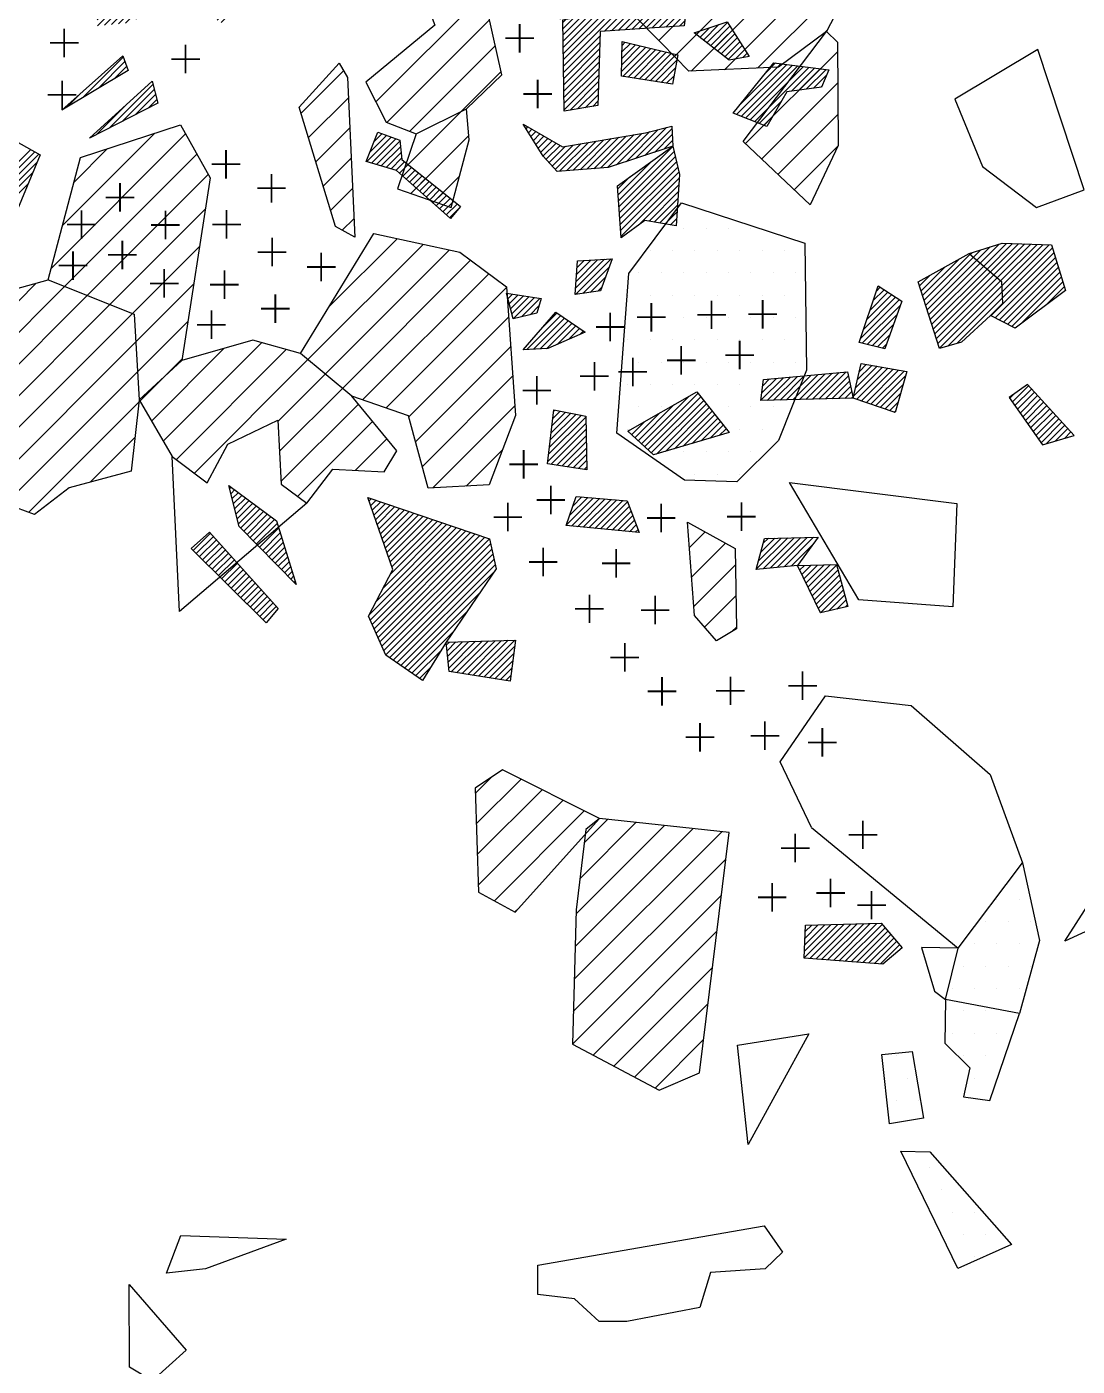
# Model space of a CAD drawing. Header units: metres. Extents: x -2.03 to 0.57, y -19.87 to -14.8.
# Drawn here: x -0.848 to -0.261, y -18.649 to -17.9 of the extents above; entities that cross this region are included whole.
import ezdxf

# ---------------------------------------------------------------- set-up
doc = ezdxf.new("R2010")
doc.units = ezdxf.units.M
doc.header["$LTSCALE"] = 25
doc.header["$MEASUREMENT"] = 0
doc.layers.get('0').update_dxf_attribs({"linetype": 'CONTINUOUS'})
for name, color, linetype in [('FEUER', 1, 'CONTINUOUS'), ('KNOCHEN', 2, 'CONTINUOUS'), ('KNOCHENSCHRAFF', 2, 'CONTINUOUS'), ('STEINE', 4, 'CONTINUOUS'), ('STEINESCHRAFF', 4, 'CONTINUOUS')]:
    doc.layers.add(name, color=color, linetype=linetype)

# ---------------------------------------------------------------- blocks, each defined once
blk = doc.blocks.new('*X1')
at = {"color": 0}
for p, q in [((-30.625, -1838.75), (-30.625, -1838.75)), ((-29.375, -1838.75), (-29.375, -1838.75)), ((-31.25, -1840), (-31.25, -1840)), ((-30, -1840), (-30, -1840)), ((-28.75, -1840), (-28.75, -1840)), ((-31.875, -1841.25), (-31.875, -1841.25)), ((-30.625, -1841.25), (-30.625, -1841.25)), ((-29.375, -1841.25), (-29.375, -1841.25)), ((-32.5, -1842.5), (-32.5, -1842.5)), ((-31.25, -1842.5), (-31.25, -1842.5)), ((-30, -1842.5), (-30, -1842.5)), ((-28.75, -1842.5), (-28.75, -1842.5)), ((-33.125, -1843.75), (-33.125, -1843.75)), ((-31.875, -1843.75), (-31.875, -1843.75)), ((-30.625, -1843.75), (-30.625, -1843.75)), ((-29.375, -1843.75), (-29.375, -1843.75)), ((-32.5, -1845), (-32.5, -1845)), ((-31.25, -1845), (-31.25, -1845)), ((-30, -1845), (-30, -1845)), ((-33.125, -1846.25), (-33.125, -1846.25)), ((-31.875, -1846.25), (-31.875, -1846.25)), ((-30.625, -1846.25), (-30.625, -1846.25)), ((-36.25, -1847.5), (-36.25, -1847.5)), ((-32.5, -1847.5), (-32.5, -1847.5)), ((-31.25, -1847.5), (-31.25, -1847.5)), ((-36.875, -1848.75), (-36.875, -1848.75)), ((-35.625, -1848.75), (-35.625, -1848.75)), ((-31.875, -1848.75), (-31.875, -1848.75)), ((-30.625, -1848.75), (-30.625, -1848.75)), ((-36.25, -1850), (-36.25, -1850)), ((-35, -1850), (-35, -1850)), ((-34.375, -1853.75), (-34.375, -1853.75)), ((-33.75, -1855), (-33.75, -1855)), ((-33.125, -1856.25), (-33.125, -1856.25)), ((-31.875, -1856.25), (-31.875, -1856.25)), ((-32.5, -1857.5), (-32.5, -1857.5)), ((-31.25, -1857.5), (-31.25, -1857.5)), ((-31.875, -1858.75), (-31.875, -1858.75))]:
    blk.add_line(p, q, dxfattribs=at)
blk = doc.blocks.new('*X4')
at = {"color": 0}
for p, q in [((-48.125, -1801.25), (-48.125, -1801.25)), ((-46.875, -1801.25), (-46.875, -1801.25)), ((-45.625, -1801.25), (-45.625, -1801.25)), ((-44.375, -1801.25), (-44.375, -1801.25)), ((-50, -1802.5), (-50, -1802.5)), ((-48.75, -1802.5), (-48.75, -1802.5)), ((-47.5, -1802.5), (-47.5, -1802.5)), ((-46.25, -1802.5), (-46.25, -1802.5)), ((-45, -1802.5), (-45, -1802.5)), ((-43.75, -1802.5), (-43.75, -1802.5)), ((-42.5, -1802.5), (-42.5, -1802.5)), ((-50.625, -1803.75), (-50.625, -1803.75)), ((-49.375, -1803.75), (-49.375, -1803.75)), ((-48.125, -1803.75), (-48.125, -1803.75)), ((-46.875, -1803.75), (-46.875, -1803.75)), ((-45.625, -1803.75), (-45.625, -1803.75)), ((-44.375, -1803.75), (-44.375, -1803.75)), ((-43.125, -1803.75), (-43.125, -1803.75)), ((-41.875, -1803.75), (-41.875, -1803.75)), ((-51.25, -1805), (-51.25, -1805)), ((-50, -1805), (-50, -1805)), ((-48.75, -1805), (-48.75, -1805)), ((-47.5, -1805), (-47.5, -1805)), ((-46.25, -1805), (-46.25, -1805)), ((-45, -1805), (-45, -1805)), ((-43.75, -1805), (-43.75, -1805)), ((-42.5, -1805), (-42.5, -1805)), ((-50.625, -1806.25), (-50.625, -1806.25)), ((-49.375, -1806.25), (-49.375, -1806.25)), ((-48.125, -1806.25), (-48.125, -1806.25)), ((-46.875, -1806.25), (-46.875, -1806.25)), ((-45.625, -1806.25), (-45.625, -1806.25)), ((-44.375, -1806.25), (-44.375, -1806.25)), ((-43.125, -1806.25), (-43.125, -1806.25)), ((-41.875, -1806.25), (-41.875, -1806.25)), ((-51.25, -1807.5), (-51.25, -1807.5)), ((-50, -1807.5), (-50, -1807.5)), ((-48.75, -1807.5), (-48.75, -1807.5)), ((-47.5, -1807.5), (-47.5, -1807.5)), ((-46.25, -1807.5), (-46.25, -1807.5)), ((-45, -1807.5), (-45, -1807.5)), ((-43.75, -1807.5), (-43.75, -1807.5)), ((-42.5, -1807.5), (-42.5, -1807.5)), ((-50.625, -1808.75), (-50.625, -1808.75)), ((-49.375, -1808.75), (-49.375, -1808.75)), ((-48.125, -1808.75), (-48.125, -1808.75)), ((-46.875, -1808.75), (-46.875, -1808.75)), ((-45.625, -1808.75), (-45.625, -1808.75)), ((-44.375, -1808.75), (-44.375, -1808.75)), ((-43.125, -1808.75), (-43.125, -1808.75)), ((-41.875, -1808.75), (-41.875, -1808.75)), ((-51.25, -1810), (-51.25, -1810)), ((-50, -1810), (-50, -1810)), ((-48.75, -1810), (-48.75, -1810)), ((-47.5, -1810), (-47.5, -1810)), ((-46.25, -1810), (-46.25, -1810)), ((-45, -1810), (-45, -1810)), ((-43.75, -1810), (-43.75, -1810)), ((-42.5, -1810), (-42.5, -1810)), ((-50.625, -1811.25), (-50.625, -1811.25)), ((-49.375, -1811.25), (-49.375, -1811.25)), ((-48.125, -1811.25), (-48.125, -1811.25)), ((-46.875, -1811.25), (-46.875, -1811.25)), ((-45.625, -1811.25), (-45.625, -1811.25)), ((-44.375, -1811.25), (-44.375, -1811.25)), ((-43.125, -1811.25), (-43.125, -1811.25)), ((-51.25, -1812.5), (-51.25, -1812.5)), ((-50, -1812.5), (-50, -1812.5)), ((-48.75, -1812.5), (-48.75, -1812.5)), ((-47.5, -1812.5), (-47.5, -1812.5)), ((-46.25, -1812.5), (-46.25, -1812.5)), ((-45, -1812.5), (-45, -1812.5)), ((-43.75, -1812.5), (-43.75, -1812.5)), ((-49.375, -1813.75), (-49.375, -1813.75)), ((-48.125, -1813.75), (-48.125, -1813.75)), ((-46.875, -1813.75), (-46.875, -1813.75)), ((-45.625, -1813.75), (-45.625, -1813.75)), ((-44.375, -1813.75), (-44.375, -1813.75)), ((-47.5, -1815), (-47.5, -1815)), ((-46.25, -1815), (-46.25, -1815)), ((-45, -1815), (-45, -1815))]:
    blk.add_line(p, q, dxfattribs=at)
blk = doc.blocks.new('*X11')
at = {"color": 0}
for p, q in [((-87.368, -1800.334), (-84.155, -1797.121)), ((-86.796, -1799.408), (-84.382, -1796.994)), ((-86.582, -1798.841), (-84.608, -1796.868)), ((-87.258, -1800.577), (-84.248, -1797.567)), ((-86.874, -1800.547), (-84.499, -1798.173)), ((-86.491, -1800.518), (-84.751, -1798.778)), ((-73.488, -1815.799), (-73.409, -1815.72)), ((-73.417, -1816.082), (-73.206, -1815.87)), ((-73.346, -1816.365), (-73.003, -1816.021)), ((-73.276, -1816.648), (-72.8, -1816.172)), ((-73.205, -1816.93), (-72.597, -1816.322)), ((-73.134, -1817.213), (-72.394, -1816.473)), ((-65.704, -1816.501), (-65.576, -1816.372)), ((-65.613, -1816.763), (-65.312, -1816.462)), ((-65.522, -1817.026), (-65.048, -1816.552)), ((-73.064, -1817.496), (-72.191, -1816.624)), ((-72.993, -1817.779), (-71.988, -1816.774)), ((-72.871, -1818.011), (-71.785, -1816.925)), ((-72.696, -1818.189), (-71.582, -1817.075)), ((-72.522, -1818.368), (-71.379, -1817.226)), ((-65.431, -1817.288), (-64.785, -1816.642)), ((-65.34, -1817.55), (-64.521, -1816.731)), ((-65.249, -1817.813), (-64.257, -1816.821)), ((-65.158, -1818.075), (-63.993, -1816.911)), ((-65.066, -1818.338), (-63.729, -1817.001)), ((-64.975, -1818.6), (-63.466, -1817.091)), ((-64.884, -1818.862), (-63.202, -1817.18)), ((-64.793, -1819.125), (-62.938, -1817.27)), ((-64.702, -1819.387), (-62.674, -1817.36)), ((-72.347, -1818.547), (-71.177, -1817.377)), ((-72.172, -1818.726), (-70.974, -1817.527)), ((-71.997, -1818.904), (-70.828, -1817.735)), ((-71.822, -1819.083), (-70.745, -1818.006)), ((-65.698, -1822.858), (-60.828, -1817.988)), ((-65.642, -1823.156), (-60.564, -1818.078)), ((-65.31, -1822.117), (-61.092, -1817.898)), ((-64.922, -1821.376), (-61.355, -1817.809)), ((-64.611, -1819.65), (-62.411, -1817.45)), ((-64.535, -1820.634), (-61.619, -1817.719)), ((-64.52, -1819.912), (-62.147, -1817.539)), ((-64.428, -1820.175), (-61.883, -1817.629)), ((-75.538, -1819.263), (-74.57, -1818.295)), ((-75.36, -1819.439), (-74.403, -1818.481)), ((-75.183, -1819.615), (-74.235, -1818.667)), ((-75.006, -1819.792), (-74.067, -1818.853)), ((-71.647, -1819.262), (-70.662, -1818.277)), ((-71.472, -1819.44), (-70.58, -1818.548)), ((-71.298, -1819.619), (-70.497, -1818.819)), ((-65.532, -1823.4), (-60.3, -1818.168)), ((-65.423, -1823.644), (-60.037, -1818.258)), ((-65.314, -1823.888), (-59.773, -1818.347)), ((-65.204, -1824.132), (-59.509, -1818.437)), ((-65.095, -1824.377), (-59.245, -1818.527)), ((-64.985, -1824.621), (-58.981, -1818.617)), ((-74.828, -1819.968), (-73.9, -1819.039)), ((-74.651, -1820.144), (-73.732, -1819.226)), ((-74.474, -1820.32), (-73.565, -1819.412)), ((-74.296, -1820.496), (-73.397, -1819.598)), ((-71.123, -1819.798), (-70.414, -1819.089)), ((-70.948, -1819.976), (-70.332, -1819.36)), ((-64.876, -1824.865), (-58.914, -1818.903)), ((-64.767, -1825.109), (-58.851, -1819.193)), ((-64.565, -1825.261), (-58.788, -1819.484)), ((-74.119, -1820.673), (-73.23, -1819.784)), ((-73.942, -1820.849), (-73.062, -1819.97)), ((-73.764, -1821.025), (-72.895, -1820.156)), ((-73.587, -1821.201), (-72.727, -1820.342)), ((-70.773, -1820.155), (-70.249, -1819.631)), ((-70.598, -1820.334), (-70.166, -1819.902)), ((-70.423, -1820.513), (-70.083, -1820.173)), ((-64.356, -1825.405), (-58.725, -1819.774)), ((-64.147, -1825.55), (-58.661, -1820.064)), ((-73.409, -1821.377), (-72.56, -1820.528)), ((-73.232, -1821.554), (-72.392, -1820.714)), ((-73.055, -1821.73), (-72.225, -1820.9)), ((-72.877, -1821.906), (-72.057, -1821.086)), ((-70.248, -1820.691), (-70.001, -1820.444)), ((-70.074, -1820.87), (-69.918, -1820.714)), ((-69.899, -1821.049), (-69.835, -1820.985)), ((-63.938, -1825.695), (-58.752, -1820.508)), ((-72.7, -1822.082), (-71.89, -1821.272)), ((-72.523, -1822.258), (-71.722, -1821.458)), ((-72.345, -1822.435), (-71.555, -1821.644)), ((-72.168, -1822.611), (-71.387, -1821.83)), ((-63.729, -1825.839), (-59.504, -1821.614)), ((-71.991, -1822.787), (-71.219, -1822.016)), ((-71.813, -1822.963), (-71.052, -1822.202)), ((-71.636, -1823.14), (-70.884, -1822.388)), ((-63.52, -1825.984), (-60.256, -1822.72)), ((-63.312, -1826.129), (-61.008, -1823.825)), ((-63.103, -1826.273), (-61.666, -1824.837)), ((-61.38, -1824.551), (-61.219, -1824.39)), ((-61.349, -1824.873), (-60.854, -1824.378)), ((-61.317, -1825.195), (-60.489, -1824.367)), ((-61.285, -1825.516), (-60.124, -1824.355)), ((-61.253, -1825.838), (-59.759, -1824.344)), ((-61.108, -1826.047), (-59.394, -1824.333)), ((-60.803, -1826.096), (-59.029, -1824.321)), ((-60.498, -1826.144), (-58.664, -1824.31)), ((-60.193, -1826.193), (-58.299, -1824.298)), ((-59.888, -1826.241), (-57.934, -1824.287)), ((-59.583, -1826.29), (-57.569, -1824.276)), ((-59.278, -1826.338), (-57.564, -1824.624)), ((-58.973, -1826.387), (-57.616, -1825.03)), ((-58.668, -1826.435), (-57.668, -1825.435)), ((-62.894, -1826.418), (-62.224, -1825.749)), ((-58.363, -1826.484), (-57.72, -1825.841)), ((-58.058, -1826.532), (-57.772, -1826.246)), ((-41.388, -1842.035), (-39.519, -1840.167)), ((-41.373, -1841.667), (-39.882, -1840.176)), ((-41.359, -1841.299), (-40.246, -1840.186)), ((-41.345, -1840.931), (-40.609, -1840.196)), ((-41.33, -1840.564), (-40.972, -1840.206)), ((-41.078, -1842.079), (-39.156, -1840.157)), ((-40.75, -1842.104), (-38.792, -1840.147)), ((-40.421, -1842.129), (-38.429, -1840.137)), ((-40.092, -1842.154), (-38.066, -1840.127)), ((-39.764, -1842.179), (-37.702, -1840.118)), ((-39.435, -1842.204), (-37.339, -1840.108)), ((-39.106, -1842.229), (-37.04, -1840.162)), ((-38.778, -1842.253), (-36.878, -1840.354)), ((-38.449, -1842.278), (-36.716, -1840.545)), ((-38.12, -1842.303), (-36.554, -1840.736)), ((-37.792, -1842.328), (-36.391, -1840.928)), ((-37.463, -1842.353), (-36.229, -1841.119)), ((-37.134, -1842.378), (-36.067, -1841.311))]:
    blk.add_line(p, q, dxfattribs=at)
blk = doc.blocks.new('*X12')
at = {"color": 0}
for p, q in [((-80.94, -1781.532), (-79.317, -1779.909)), ((-80.923, -1781.161), (-79.62, -1779.858)), ((-80.905, -1780.79), (-79.922, -1779.807)), ((-80.887, -1780.418), (-80.224, -1779.756)), ((-80.87, -1780.047), (-80.527, -1779.704)), ((-80.852, -1779.676), (-80.829, -1779.653)), ((-83.849, -1786.915), (-77.424, -1780.49)), ((-83.174, -1785.887), (-77.571, -1780.284)), ((-82.499, -1784.858), (-77.806, -1780.166)), ((-81.824, -1783.83), (-78.108, -1780.114)), ((-81.149, -1782.801), (-78.411, -1780.063)), ((-80.976, -1782.275), (-78.713, -1780.012)), ((-80.958, -1781.903), (-79.015, -1779.961)), ((-84.609, -1788.383), (-77.13, -1780.904)), ((-84.5, -1788.627), (-76.983, -1781.11)), ((-84.421, -1787.841), (-77.277, -1780.697)), ((-81.009, -1785.49), (-76.836, -1781.317)), ((-78.652, -1783.487), (-76.689, -1781.523)), ((-76.1, -1788.359), (-73.575, -1785.834)), ((-75.923, -1787.829), (-73.827, -1785.732)), ((-75.747, -1787.299), (-74.078, -1785.63)), ((-75.57, -1786.768), (-74.33, -1785.528)), ((-75.393, -1786.238), (-74.581, -1785.426)), ((-75.217, -1785.708), (-74.833, -1785.324)), ((-84.198, -1788.679), (-81.632, -1786.113)), ((-83.896, -1788.73), (-81.828, -1786.663)), ((-80.876, -1788.893), (-78.62, -1786.636)), ((-80.868, -1788.531), (-78.732, -1786.395)), ((-75.915, -1788.527), (-73.324, -1785.936)), ((-75.698, -1788.665), (-73.212, -1786.178)), ((-75.482, -1788.802), (-73.102, -1786.422)), ((-75.266, -1788.939), (-72.992, -1786.666)), ((-83.593, -1788.781), (-82.024, -1787.212)), ((-80.894, -1789.617), (-78.395, -1787.119)), ((-80.885, -1789.255), (-78.508, -1786.878)), ((-80.875, -1789.952), (-78.283, -1787.36)), ((-75.05, -1789.077), (-72.883, -1786.909)), ((-74.834, -1789.214), (-72.773, -1787.153)), ((-74.618, -1789.352), (-72.663, -1787.397)), ((-83.291, -1788.833), (-82.22, -1787.761)), ((-80.483, -1789.913), (-78.171, -1787.602)), ((-80.09, -1789.875), (-78.059, -1787.843)), ((-79.698, -1789.836), (-77.947, -1788.084)), ((-74.402, -1789.489), (-72.553, -1787.641)), ((-74.186, -1789.627), (-72.443, -1787.884)), ((-73.969, -1789.764), (-72.334, -1788.128)), ((-82.989, -1788.884), (-82.416, -1788.311)), ((-82.687, -1788.935), (-82.611, -1788.86)), ((-79.306, -1789.797), (-77.834, -1788.326)), ((-78.73, -1789.574), (-77.722, -1788.567)), ((-78.135, -1789.333), (-77.61, -1788.808)), ((-73.154, -1789.302), (-72.224, -1788.372)), ((-72.324, -1788.825), (-72.114, -1788.616)), ((-77.54, -1789.092), (-77.498, -1789.05)), ((-81.708, -1793.967), (-79.439, -1791.698)), ((-80.833, -1793.446), (-79.342, -1791.954)), ((-79.959, -1792.925), (-79.244, -1792.21)), ((-80.223, -1795.664), (-77.782, -1793.223)), ((-82.583, -1794.488), (-81.825, -1793.73)), ((-79.498, -1795.292), (-77.71, -1793.504)), ((-78.772, -1794.92), (-77.638, -1793.786)), ((-78.046, -1794.548), (-77.566, -1794.068)), ((-80.949, -1796.037), (-79.326, -1794.414)), ((-65.837, -1797.541), (-64.467, -1796.171)), ((-65.654, -1797.005), (-64.725, -1796.076)), ((-65.564, -1797.622), (-64.209, -1796.267)), ((-65.418, -1796.415), (-64.983, -1795.981)), ((-65.292, -1797.703), (-63.98, -1796.391)), ((-65.019, -1797.784), (-63.947, -1796.712)), ((-64.747, -1797.865), (-63.915, -1797.034)), ((-64.474, -1797.946), (-63.883, -1797.355)), ((-64.202, -1798.028), (-63.72, -1797.546)), ((-64.008, -1798.187), (-63.524, -1797.704)), ((-63.82, -1798.353), (-63.328, -1797.861)), ((-63.633, -1798.52), (-63.132, -1798.019)), ((-63.446, -1798.686), (-62.936, -1798.176)), ((-63.259, -1798.853), (-62.74, -1798.334)), ((-63.072, -1799.019), (-62.545, -1798.492)), ((-62.885, -1799.186), (-62.349, -1798.649)), ((-62.698, -1799.352), (-62.153, -1798.807)), ((-62.511, -1799.518), (-61.957, -1798.964)), ((-62.323, -1799.685), (-61.761, -1799.122)), ((-62.136, -1799.851), (-61.565, -1799.28)), ((-61.949, -1800.018), (-61.369, -1799.437)), ((-61.762, -1800.184), (-61.173, -1799.595)), ((-61.575, -1800.351), (-60.977, -1799.753)), ((-61.388, -1800.517), (-60.781, -1799.91)), ((-61.201, -1800.683), (-60.722, -1800.204)), ((-54.174, -1804.97), (-52.181, -1802.978)), ((-54.169, -1804.612), (-52.556, -1802.999)), ((-54.14, -1804.23), (-52.932, -1803.021)), ((-54.111, -1803.847), (-53.307, -1803.042)), ((-54.082, -1803.464), (-53.682, -1803.064)), ((-53.759, -1804.909), (-52.283, -1803.433)), ((-53.344, -1804.848), (-52.487, -1803.991)), ((-52.929, -1804.786), (-52.691, -1804.548)), ((-58.015, -1804.923), (-57.989, -1804.896)), ((-57.943, -1805.204), (-57.682, -1804.943)), ((-57.872, -1805.486), (-57.375, -1804.99)), ((-57.8, -1805.768), (-57.069, -1805.037)), ((-57.728, -1806.049), (-56.762, -1805.083)), ((-57.637, -1806.312), (-56.455, -1805.13)), ((-57.174, -1806.203), (-56.149, -1805.177)), ((-56.711, -1806.094), (-56.207, -1805.589)), ((-56.005, -1806.802), (-55.197, -1805.993)), ((-56.891, -1808.041), (-54.987, -1806.137)), ((-56.522, -1808.025), (-54.776, -1806.28)), ((-56.153, -1808.01), (-54.566, -1806.423)), ((-55.784, -1807.994), (-54.355, -1806.566)), ((-55.198, -1807.762), (-54.145, -1806.709)), ((-54.561, -1807.479), (-53.935, -1806.852)), ((-53.924, -1807.195), (-53.724, -1806.995)), ((-38.631, -1810.641), (-37.021, -1809.031)), ((-38.525, -1810.181), (-37.322, -1808.978)), ((-38.466, -1810.83), (-36.72, -1809.083)), ((-38.418, -1809.721), (-37.623, -1808.925)), ((-38.312, -1809.26), (-37.924, -1808.873)), ((-43.809, -1810.869), (-42.555, -1809.615)), ((-43.758, -1810.464), (-42.944, -1809.651)), ((-43.707, -1810.06), (-43.334, -1809.687)), ((-43.469, -1810.882), (-42.166, -1809.579)), ((-43.107, -1810.874), (-41.776, -1809.543)), ((-42.744, -1810.865), (-41.387, -1809.507)), ((-42.381, -1810.856), (-40.998, -1809.472)), ((-42.019, -1810.847), (-40.608, -1809.436)), ((-41.656, -1810.838), (-40.219, -1809.4)), ((-41.294, -1810.829), (-39.83, -1809.364)), ((-40.931, -1810.82), (-39.44, -1809.328)), ((-40.569, -1810.811), (-39.051, -1809.293)), ((-40.206, -1810.802), (-38.924, -1809.519)), ((-39.844, -1810.793), (-38.862, -1809.811)), ((-38.203, -1810.92), (-36.419, -1809.136)), ((-37.94, -1811.01), (-36.118, -1809.188)), ((-37.676, -1811.1), (-35.817, -1809.241)), ((-37.413, -1811.19), (-35.723, -1809.5)), ((-50.308, -1813.479), (-47.316, -1810.487)), ((-39.481, -1810.784), (-38.8, -1810.102)), ((-39.119, -1810.775), (-38.738, -1810.394)), ((-37.149, -1811.28), (-35.862, -1809.993)), ((-36.886, -1811.37), (-36.002, -1810.487)), ((-29.91, -1810.758), (-29.716, -1810.564)), ((-29.764, -1810.966), (-28.862, -1810.064)), ((-29.619, -1811.174), (-28.692, -1810.248)), ((-29.473, -1811.382), (-28.523, -1810.432)), ((-29.327, -1811.59), (-28.353, -1810.616)), ((-50.676, -1813.14), (-48.671, -1811.135)), ((-50.492, -1813.309), (-47.844, -1810.661)), ((-50.124, -1813.648), (-47.16, -1810.685)), ((-49.939, -1813.817), (-47.005, -1810.883)), ((-49.65, -1813.882), (-46.849, -1811.081)), ((-49.149, -1813.734), (-46.694, -1811.279)), ((-38.756, -1810.766), (-38.676, -1810.686)), ((-36.623, -1811.461), (-36.142, -1810.98)), ((-29.182, -1811.798), (-28.184, -1810.8)), ((-29.036, -1812.006), (-28.015, -1810.984)), ((-28.891, -1812.214), (-27.845, -1811.169)), ((-28.745, -1812.422), (-27.676, -1811.353)), ((-55.672, -1813.893), (-53.601, -1811.822)), ((-55.626, -1813.494), (-53.842, -1811.709)), ((-55.581, -1813.095), (-54.138, -1811.651)), ((-55.536, -1812.696), (-54.433, -1811.594)), ((-55.49, -1812.297), (-54.729, -1811.536)), ((-55.445, -1811.898), (-55.025, -1811.479)), ((-55.4, -1811.5), (-55.321, -1811.421)), ((-51.045, -1812.801), (-50.324, -1812.081)), ((-50.861, -1812.971), (-49.498, -1811.608)), ((-48.648, -1813.587), (-46.538, -1811.477)), ((-48.147, -1813.439), (-46.382, -1811.674)), ((-47.646, -1813.291), (-46.227, -1811.872)), ((-47.145, -1813.144), (-46.071, -1812.07)), ((-36.359, -1811.551), (-36.282, -1811.474)), ((-28.6, -1812.63), (-27.507, -1811.537)), ((-28.454, -1812.838), (-27.337, -1811.721)), ((-28.309, -1813.046), (-27.168, -1811.905)), ((-28.163, -1813.254), (-26.998, -1812.089)), ((-55.717, -1814.292), (-53.593, -1812.168)), ((-55.524, -1814.452), (-53.586, -1812.514)), ((-55.218, -1814.5), (-53.578, -1812.86)), ((-51.229, -1812.632), (-51.151, -1812.554)), ((-46.643, -1812.996), (-45.916, -1812.268)), ((-46.142, -1812.849), (-45.76, -1812.466)), ((-45.641, -1812.701), (-45.605, -1812.664)), ((-27.85, -1813.295), (-26.829, -1812.274)), ((-27.352, -1813.15), (-26.66, -1812.458)), ((-26.853, -1813.005), (-26.49, -1812.642)), ((-26.354, -1812.859), (-26.321, -1812.826)), ((-54.913, -1814.548), (-53.57, -1813.206)), ((-54.608, -1814.596), (-53.563, -1813.552)), ((-54.302, -1814.645), (-53.555, -1813.898)), ((-53.997, -1814.693), (-53.548, -1814.244)), ((-53.691, -1814.741), (-53.54, -1814.589)), ((-54.685, -1817.855), (-53.16, -1816.331)), ((-54.504, -1817.321), (-53.486, -1816.303)), ((-54.388, -1817.912), (-52.834, -1816.358)), ((-54.323, -1816.787), (-53.812, -1816.276)), ((-54.065, -1817.943), (-52.508, -1816.386)), ((-53.742, -1817.974), (-52.182, -1816.413)), ((-53.419, -1818.004), (-51.855, -1816.44)), ((-53.096, -1818.035), (-51.529, -1816.468)), ((-52.773, -1818.066), (-51.259, -1816.551)), ((-52.451, -1818.096), (-51.163, -1816.808)), ((-52.128, -1818.127), (-51.066, -1817.065)), ((-51.805, -1818.158), (-50.969, -1817.322)), ((-51.482, -1818.188), (-50.872, -1817.578)), ((-51.159, -1818.219), (-50.775, -1817.835)), ((-50.836, -1818.25), (-50.678, -1818.092)), ((-44.068, -1820.32), (-42.312, -1818.565)), ((-43.944, -1819.843), (-42.674, -1818.573)), ((-43.821, -1819.366), (-43.035, -1818.581)), ((-43.697, -1818.888), (-43.397, -1818.588)), ((-43.688, -1820.294), (-41.951, -1818.557)), ((-43.298, -1820.258), (-41.589, -1818.549)), ((-42.908, -1820.221), (-41.228, -1818.541)), ((-42.518, -1820.184), (-40.867, -1818.533)), ((-42.128, -1820.148), (-40.896, -1818.916)), ((-41.765, -1820.138), (-41.74, -1820.114)), ((-41.649, -1820.376), (-41.376, -1820.103)), ((-41.533, -1820.614), (-41.012, -1820.093)), ((-41.417, -1820.852), (-40.649, -1820.083)), ((-41.302, -1821.089), (-40.285, -1820.073)), ((-41.186, -1821.327), (-39.921, -1820.062)), ((-41.07, -1821.565), (-39.578, -1820.072)), ((-40.954, -1821.803), (-39.503, -1820.352)), ((-40.838, -1822.04), (-39.429, -1820.631)), ((-40.723, -1822.278), (-39.355, -1820.91)), ((-40.607, -1822.516), (-39.28, -1821.189)), ((-40.491, -1822.754), (-39.206, -1821.469)), ((-40.037, -1822.654), (-39.132, -1821.748)), ((-39.573, -1822.543), (-39.057, -1822.027)), ((-39.109, -1822.432), (-38.983, -1822.306))]:
    blk.add_line(p, q, dxfattribs=at)
blk = doc.blocks.new('*X13')
at = {"color": 0}
for p, q in [((-75.845, -1779.619), (-74.481, -1778.255)), ((-75.763, -1779.89), (-74.008, -1778.135)), ((-75.68, -1780.161), (-73.806, -1778.287)), ((-75.598, -1780.433), (-73.605, -1778.44)), ((-76.009, -1779.076), (-75.692, -1778.759)), ((-75.927, -1779.347), (-75.087, -1778.507)), ((-75.516, -1780.704), (-73.404, -1778.592)), ((-75.32, -1780.861), (-73.203, -1778.744)), ((-75.065, -1780.96), (-73.001, -1778.897)), ((-74.809, -1781.058), (-72.8, -1779.049)), ((-74.554, -1781.156), (-72.599, -1779.201)), ((-74.299, -1781.255), (-72.398, -1779.354)), ((-74.044, -1781.353), (-72.269, -1779.578)), ((-73.789, -1781.452), (-72.175, -1779.838)), ((-73.534, -1781.55), (-72.082, -1780.098)), ((-73.278, -1781.648), (-71.988, -1780.358)), ((-72.805, -1781.528), (-71.894, -1780.618)), ((-72.061, -1781.138), (-71.801, -1780.878)), ((-69.011, -1783.038), (-67.81, -1781.837)), ((-68.744, -1783.124), (-67.553, -1781.933)), ((-68.476, -1783.21), (-67.295, -1782.029)), ((-68.209, -1783.296), (-67.037, -1782.125)), ((-61.609, -1782), (-61.425, -1781.816)), ((-61.492, -1782.236), (-60.868, -1781.612)), ((-61.375, -1782.473), (-60.366, -1781.464)), ((-61.258, -1782.709), (-60.226, -1781.678)), ((-61.141, -1782.946), (-60.086, -1781.891)), ((-61.024, -1783.182), (-59.946, -1782.105)), ((-67.941, -1783.382), (-66.779, -1782.221)), ((-67.674, -1783.469), (-66.522, -1782.316)), ((-67.407, -1783.555), (-66.264, -1782.412)), ((-67.139, -1783.641), (-66.006, -1782.508)), ((-66.872, -1783.727), (-65.749, -1782.604)), ((-66.604, -1783.813), (-65.491, -1782.7)), ((-66.337, -1783.899), (-65.233, -1782.796)), ((-66.069, -1783.985), (-64.975, -1782.891)), ((-60.907, -1783.419), (-59.806, -1782.318)), ((-60.79, -1783.656), (-59.666, -1782.532)), ((-60.673, -1783.892), (-59.526, -1782.746)), ((-65.802, -1784.072), (-64.718, -1782.987)), ((-65.535, -1784.158), (-64.46, -1783.083)), ((-65.267, -1784.244), (-64.202, -1783.179)), ((-65, -1784.33), (-63.945, -1783.275)), ((-64.732, -1784.416), (-63.687, -1783.371)), ((-64.465, -1784.502), (-63.429, -1783.466)), ((-64.198, -1784.588), (-63.171, -1783.562)), ((-63.93, -1784.674), (-62.914, -1783.658)), ((-60.557, -1784.13), (-59.387, -1782.959)), ((-60.447, -1784.374), (-59.247, -1783.173)), ((-60.338, -1784.617), (-59.107, -1783.387)), ((-60.228, -1784.861), (-58.967, -1783.6)), ((-63.663, -1784.761), (-62.914, -1784.011)), ((-60.118, -1785.105), (-58.827, -1783.814)), ((-60.008, -1785.349), (-58.687, -1784.027)), ((-59.898, -1785.593), (-58.547, -1784.241)), ((-53.887, -1786.299), (-51.885, -1784.297)), ((-53.491, -1786.256), (-51.268, -1784.033)), ((-53.095, -1786.213), (-51.141, -1784.26)), ((-72.72, -1784.625), (-72.563, -1784.469)), ((-72.611, -1784.87), (-72.281, -1784.54)), ((-72.502, -1785.115), (-71.998, -1784.61)), ((-72.393, -1785.359), (-71.715, -1784.681)), ((-72.285, -1785.604), (-71.432, -1784.752)), ((-72.176, -1785.849), (-71.15, -1784.823)), ((-72.067, -1786.094), (-70.867, -1784.894)), ((-71.958, -1786.339), (-70.612, -1784.992)), ((-69.148, -1785.296), (-68.975, -1785.123)), ((-69.034, -1785.536), (-68.415, -1784.916)), ((-68.921, -1785.776), (-67.854, -1784.709)), ((-68.807, -1786.016), (-67.294, -1784.502)), ((-68.694, -1786.256), (-66.892, -1784.454)), ((-68.58, -1786.496), (-66.739, -1784.655)), ((-68.437, -1786.706), (-66.587, -1784.856)), ((-67.166, -1785.789), (-66.434, -1785.058)), ((-63.395, -1784.847), (-63.055, -1784.507)), ((-59.789, -1785.836), (-58.407, -1784.455)), ((-59.566, -1785.967), (-58.267, -1784.668)), ((-59.282, -1786.036), (-58.127, -1784.882)), ((-58.998, -1786.106), (-57.956, -1785.064)), ((-58.713, -1786.175), (-57.68, -1785.142)), ((-54.679, -1786.384), (-53.338, -1785.042)), ((-54.283, -1786.341), (-52.611, -1784.669)), ((-52.432, -1785.904), (-51.014, -1784.486)), ((-51.544, -1785.37), (-50.886, -1784.712)), ((-71.849, -1786.583), (-70.54, -1785.274)), ((-71.741, -1786.828), (-70.468, -1785.556)), ((-71.632, -1787.073), (-70.396, -1785.837)), ((-58.429, -1786.245), (-57.404, -1785.22)), ((-58.145, -1786.314), (-57.129, -1785.298)), ((-57.861, -1786.384), (-56.853, -1785.376)), ((-57.577, -1786.453), (-56.578, -1785.454)), ((-57.293, -1786.523), (-56.302, -1785.532)), ((-57.009, -1786.592), (-56.026, -1785.61)), ((-56.66, -1786.597), (-55.751, -1785.687)), ((-56.264, -1786.554), (-55.475, -1785.765)), ((-55.868, -1786.512), (-55.199, -1785.843)), ((-55.472, -1786.469), (-54.79, -1785.787)), ((-55.075, -1786.426), (-54.064, -1785.415)), ((-71.524, -1787.318), (-70.324, -1786.119)), ((-71.431, -1787.579), (-70.252, -1786.4)), ((-71.338, -1787.84), (-70.18, -1786.682)), ((-71.245, -1788.101), (-70.108, -1786.964)), ((-70.929, -1788.138), (-70.037, -1787.245)), ((-57.585, -1788.936), (-55.971, -1787.322)), ((-57.303, -1789.008), (-55.707, -1787.412)), ((-57.184, -1788.181), (-56.234, -1787.231)), ((-56.603, -1787.246), (-56.497, -1787.141)), ((-57.021, -1789.079), (-55.444, -1787.502)), ((-56.739, -1789.151), (-55.18, -1787.592)), ((-56.457, -1789.222), (-54.917, -1787.682)), ((-56.175, -1789.294), (-54.654, -1787.772)), ((-55.893, -1789.366), (-54.39, -1787.862)), ((-55.611, -1789.437), (-54.23, -1788.056)), ((-55.329, -1789.509), (-54.485, -1788.664)), ((-52.542, -1790.257), (-51.152, -1788.866)), ((-52.162, -1790.23), (-50.708, -1788.777)), ((-51.782, -1790.204), (-50.265, -1788.687)), ((-51.401, -1790.177), (-49.822, -1788.598)), ((-51.021, -1790.15), (-49.379, -1788.508)), ((-50.641, -1790.123), (-48.936, -1788.418)), ((-50.261, -1790.097), (-48.492, -1788.329)), ((-49.88, -1790.07), (-48.049, -1788.239)), ((-49.5, -1790.043), (-47.933, -1788.477)), ((-49.12, -1790.017), (-47.978, -1788.875)), ((-55.047, -1789.58), (-54.739, -1789.272)), ((-54.883, -1789.77), (-54.697, -1789.583)), ((-54.878, -1790.118), (-54.254, -1789.494)), ((-54.873, -1790.466), (-53.811, -1789.404)), ((-54.868, -1790.815), (-53.367, -1789.315)), ((-54.862, -1791.163), (-52.924, -1789.225)), ((-54.857, -1791.511), (-52.481, -1789.135)), ((-54.852, -1791.86), (-52.038, -1789.046)), ((-54.847, -1792.208), (-51.595, -1788.956)), ((-48.74, -1789.99), (-48.023, -1789.274)), ((-48.359, -1789.963), (-48.068, -1789.672)), ((-47.421, -1790.44), (-47.228, -1790.246)), ((-47.223, -1790.595), (-46.693, -1790.065)), ((-47.024, -1790.75), (-46.158, -1789.884)), ((-46.826, -1790.905), (-45.682, -1789.761)), ((-46.627, -1791.06), (-45.544, -1789.977)), ((-46.429, -1791.215), (-45.406, -1790.192)), ((-46.231, -1791.37), (-45.269, -1790.408)), ((-54.841, -1792.556), (-52.798, -1790.513)), ((-54.836, -1792.905), (-52.81, -1790.878)), ((-51.599, -1792.496), (-50.249, -1791.146)), ((-51.591, -1792.135), (-50.534, -1791.077)), ((-51.584, -1791.773), (-50.819, -1791.009)), ((-51.576, -1791.412), (-51.104, -1790.94)), ((-51.568, -1791.051), (-51.389, -1790.871)), ((-46.032, -1791.525), (-45.131, -1790.624)), ((-45.834, -1791.68), (-44.993, -1790.84)), ((-45.635, -1791.835), (-44.855, -1791.055)), ((-54.831, -1793.253), (-52.822, -1791.244)), ((-54.826, -1793.601), (-52.833, -1791.609)), ((-51.53, -1792.78), (-49.964, -1791.214)), ((-51.224, -1792.828), (-49.679, -1791.283)), ((-50.918, -1792.875), (-49.394, -1791.352)), ((-50.612, -1792.923), (-49.109, -1791.42)), ((-50.306, -1792.97), (-48.824, -1791.489)), ((-50, -1793.018), (-48.539, -1791.557)), ((-49.694, -1793.066), (-48.501, -1791.873)), ((-45.255, -1791.809), (-44.717, -1791.271)), ((-44.82, -1791.727), (-44.58, -1791.487)), ((-54.821, -1793.95), (-52.845, -1791.974)), ((-54.815, -1794.298), (-52.857, -1792.339)), ((-49.388, -1793.113), (-48.58, -1792.306)), ((-45.172, -1794.908), (-42.368, -1792.104)), ((-45.047, -1794.429), (-42.682, -1792.064)), ((-44.92, -1795.009), (-42.055, -1792.144)), ((-44.667, -1795.11), (-41.742, -1792.185)), ((-44.415, -1795.211), (-41.428, -1792.225)), ((-44.162, -1795.312), (-41.115, -1792.265)), ((-43.54, -1792.569), (-42.995, -1792.024)), ((-42.101, -1793.604), (-40.802, -1792.305)), ((-41.691, -1793.548), (-40.488, -1792.345)), ((-41.282, -1793.492), (-40.175, -1792.386)), ((-54.81, -1794.646), (-52.868, -1792.705)), ((-54.477, -1794.667), (-52.88, -1793.07)), ((-49.082, -1793.161), (-48.659, -1792.738)), ((-48.776, -1793.208), (-48.738, -1793.17)), ((-40.872, -1793.436), (-40.158, -1792.722)), ((-40.463, -1793.381), (-40.409, -1793.327)), ((-54.053, -1794.596), (-52.892, -1793.435)), ((-53.628, -1794.525), (-52.904, -1793.8)), ((-53.204, -1794.454), (-52.915, -1794.166)), ((-43.909, -1795.413), (-42.674, -1794.177)), ((-57.072, -1795.494), (-57.054, -1795.476)), ((-56.935, -1795.71), (-56.829, -1795.605)), ((-50.816, -1797.37), (-49.079, -1795.633)), ((-43.657, -1795.514), (-43.147, -1795.004)), ((-56.797, -1795.926), (-56.605, -1795.734)), ((-56.66, -1796.143), (-56.38, -1795.863)), ((-56.523, -1796.359), (-56.156, -1795.992)), ((-56.385, -1796.575), (-55.931, -1796.121)), ((-56.248, -1796.791), (-55.707, -1796.25)), ((-56.11, -1797.007), (-55.482, -1796.379)), ((-54.68, -1798.052), (-53.022, -1796.393)), ((-54.297, -1798.023), (-52.596, -1796.321)), ((-53.915, -1797.993), (-52.17, -1796.249)), ((-53.532, -1797.964), (-51.744, -1796.176)), ((-53.149, -1797.935), (-51.318, -1796.104)), ((-52.766, -1797.906), (-50.892, -1796.031)), ((-52.383, -1797.876), (-50.466, -1795.959)), ((-51.871, -1797.717), (-50.017, -1795.864)), ((-51.343, -1797.544), (-49.548, -1795.748)), ((-50.289, -1797.196), (-48.779, -1795.686)), ((-49.762, -1797.022), (-48.762, -1796.023)), ((-49.234, -1796.849), (-48.745, -1796.359)), ((-55.973, -1797.223), (-55.258, -1796.508)), ((-55.807, -1797.411), (-55.033, -1796.637)), ((-55.64, -1797.598), (-54.725, -1796.683)), ((-55.474, -1797.785), (-54.299, -1796.611)), ((-55.307, -1797.972), (-53.873, -1796.538)), ((-55.063, -1798.081), (-53.448, -1796.466)), ((-51.766, -1799.734), (-48.726, -1796.694)), ((-51.741, -1800.063), (-48.659, -1796.981)), ((-51.791, -1799.405), (-49.908, -1797.522)), ((-51.717, -1800.392), (-48.593, -1797.268)), ((-51.692, -1800.721), (-48.527, -1797.555)), ((-51.667, -1801.049), (-48.46, -1797.843)), ((-51.816, -1799.076), (-51.137, -1798.398)), ((-51.643, -1801.378), (-48.394, -1798.13)), ((-51.618, -1801.707), (-48.377, -1798.466)), ((-50.633, -1801.076), (-48.402, -1798.845)), ((-50.064, -1800.861), (-48.427, -1799.224)), ((-49.762, -1800.912), (-48.453, -1799.603)), ((-49.461, -1800.964), (-48.478, -1799.981)), ((-49.159, -1801.016), (-48.503, -1800.36)), ((-48.857, -1801.068), (-48.528, -1800.739)), ((-31.743, -1803.045), (-31.006, -1802.309)), ((-31.554, -1803.21), (-30.493, -1802.149)), ((-31.366, -1803.376), (-30.099, -1802.108)), ((-31.178, -1803.541), (-29.756, -1802.119)), ((-30.989, -1803.706), (-29.413, -1802.13)), ((-30.801, -1803.871), (-29.071, -1802.141)), ((-30.613, -1804.036), (-28.728, -1802.152)), ((-30.424, -1804.202), (-28.386, -1802.163)), ((-30.365, -1804.496), (-28.043, -1802.174)), ((-30.349, -1804.833), (-27.701, -1802.185)), ((-30.333, -1805.171), (-27.527, -1802.365)), ((-34.777, -1805.019), (-32.759, -1803.001)), ((-34.692, -1805.287), (-32.119, -1802.715)), ((-34.606, -1805.555), (-31.931, -1802.88)), ((-34.52, -1805.822), (-31.743, -1803.045)), ((-32.119, -1802.715), (-32.033, -1802.628)), ((-31.931, -1802.88), (-31.52, -1802.469)), ((-30.955, -1806.146), (-27.444, -1802.636)), ((-30.721, -1806.266), (-27.362, -1802.907)), ((-34.863, -1804.752), (-33.562, -1803.451)), ((-34.434, -1806.09), (-31.554, -1803.21)), ((-34.348, -1806.358), (-31.366, -1803.376)), ((-34.263, -1806.626), (-31.178, -1803.541)), ((-34.177, -1806.893), (-30.989, -1803.706)), ((-34.091, -1807.161), (-30.801, -1803.871)), ((-30.487, -1806.386), (-27.279, -1803.178)), ((-30.253, -1806.506), (-27.196, -1803.448)), ((-30.02, -1806.625), (-27.113, -1803.719)), ((-37.359, -1804.773), (-37.144, -1804.558)), ((-34.949, -1804.484), (-34.366, -1803.901)), ((-34.005, -1807.429), (-30.613, -1804.036)), ((-33.919, -1807.697), (-30.424, -1804.202)), ((-33.833, -1807.964), (-30.365, -1804.496)), ((-29.786, -1806.745), (-27.031, -1803.99)), ((-29.315, -1806.628), (-26.948, -1804.261)), ((-27.882, -1805.549), (-26.865, -1804.532)), ((-38.243, -1807.424), (-36.071, -1805.252)), ((-38.066, -1806.894), (-36.286, -1805.113)), ((-37.889, -1806.363), (-36.5, -1804.974)), ((-37.713, -1805.833), (-36.715, -1804.836)), ((-37.536, -1805.303), (-36.93, -1804.697)), ((-33.362, -1807.846), (-30.349, -1804.833)), ((-32.859, -1807.697), (-30.333, -1805.171)), ((-38.155, -1807.69), (-36.001, -1805.536)), ((-37.871, -1807.759), (-36.2, -1806.088)), ((-37.587, -1807.829), (-36.399, -1806.641)), ((-37.303, -1807.898), (-36.597, -1807.193)), ((-37.019, -1807.968), (-36.796, -1807.745))]:
    blk.add_line(p, q, dxfattribs=at)
blk = doc.blocks.new('*X40')
at = {"color": 0}
for p, q in [((-49.519, -1790.769), (-42.789, -1784.04)), ((-48.644, -1791.662), (-42.267, -1785.285)), ((-47.703, -1792.489), (-41.745, -1786.531)), ((-45.85, -1792.404), (-40.899, -1787.453)), ((-65.326, -1794.202), (-59.296, -1788.172)), ((-43.997, -1792.319), (-40.049, -1788.371)), ((-64.707, -1795.351), (-58.974, -1789.618)), ((-40.273, -1790.363), (-40.102, -1790.192)), ((-63.434, -1795.846), (-58.652, -1791.064)), ((-44.673, -1796.53), (-39.521, -1791.378)), ((-69.499, -1794.839), (-67.125, -1792.465)), ((-60.565, -1794.744), (-58.33, -1792.51)), ((-43.766, -1797.391), (-39.512, -1793.137)), ((-69.088, -1796.196), (-66.858, -1793.967)), ((-63.728, -1797.908), (-60.565, -1794.744)), ((-42.859, -1798.252), (-39.504, -1794.896)), ((-83.467, -1803.504), (-75.953, -1795.991)), ((-82.835, -1801.104), (-77.697, -1795.967)), ((-68.676, -1797.552), (-66.782, -1795.658)), ((-63.371, -1799.318), (-60.13, -1796.077)), ((-82.714, -1804.519), (-75.32, -1797.125)), ((-82.203, -1798.704), (-80.311, -1796.813)), ((-41.952, -1799.113), (-39.512, -1796.672)), ((-68.265, -1798.909), (-66.706, -1797.35)), ((-81.449, -1805.022), (-74.687, -1798.26)), ((-62.062, -1799.777), (-60.644, -1798.359)), ((-67.854, -1800.266), (-66.63, -1799.042)), ((-80.185, -1805.526), (-74.856, -1800.197)), ((-67.2, -1801.379), (-66.554, -1800.734)), ((-78.921, -1806.03), (-75.18, -1802.289)), ((-69.124, -1808.607), (-62.68, -1802.162)), ((-67.942, -1805.657), (-64.131, -1801.846)), ((-68.158, -1809.409), (-61.228, -1802.479)), ((-67.193, -1810.211), (-60.034, -1803.052)), ((-66.07, -1810.856), (-59.017, -1803.803)), ((-86.474, -1808.279), (-82.714, -1804.519)), ((-86.34, -1806.378), (-84.299, -1804.336)), ((-78.742, -1807.618), (-75.504, -1804.38)), ((-64.76, -1811.314), (-58.022, -1804.576)), ((-86.559, -1810.131), (-81.449, -1805.022)), ((-86.524, -1811.865), (-80.185, -1805.526)), ((-86.49, -1813.598), (-78.921, -1806.03)), ((-78.644, -1809.288), (-75.828, -1806.472)), ((-63.485, -1811.806), (-57.909, -1806.23)), ((-86.456, -1815.332), (-78.742, -1807.618)), ((-77.86, -1812.039), (-73.792, -1807.972)), ((-77.206, -1813.153), (-71.703, -1807.65)), ((-76.471, -1814.186), (-70.326, -1808.04)), ((-63.108, -1813.197), (-57.795, -1807.884)), ((-77.167, -1809.578), (-76.152, -1808.564)), ((-75.464, -1814.947), (-69.124, -1808.607)), ((-86.019, -1816.663), (-78.644, -1809.288)), ((-78.514, -1810.926), (-77.167, -1809.578)), ((-70.791, -1812.041), (-68.158, -1809.409)), ((-62.731, -1814.588), (-57.681, -1809.538)), ((-70.71, -1813.728), (-67.193, -1810.211)), ((-84.728, -1817.14), (-78.566, -1810.978)), ((-70.629, -1815.415), (-66.303, -1811.089)), ((-62.141, -1815.765), (-57.567, -1811.192)), ((-69.697, -1816.251), (-65.504, -1812.058)), ((-81.279, -1815.458), (-78.785, -1812.965)), ((-66.473, -1814.794), (-64.705, -1813.026)), ((-60.28, -1815.673), (-58.252, -1813.645)), ((-47.806, -1819.108), (-46.933, -1818.235)), ((-47.685, -1820.755), (-45.793, -1818.863)), ((-47.564, -1822.402), (-45.235, -1820.073)), ((-46.954, -1823.56), (-45.207, -1821.812)), ((-45.429, -1823.802), (-45.178, -1823.552)), ((-59.765, -1832.835), (-58.871, -1831.941)), ((-59.711, -1834.549), (-57.208, -1832.046)), ((-59.658, -1836.263), (-56.032, -1832.637)), ((-59.604, -1837.978), (-54.856, -1833.229)), ((-58.705, -1838.846), (-53.68, -1833.821)), ((-53.917, -1837.594), (-50.792, -1834.469)), ((-53.676, -1835.585), (-52.388, -1834.297)), ((-54.241, -1843.221), (-46.004, -1834.984)), ((-54.188, -1841.4), (-47.6, -1834.812)), ((-54.135, -1839.579), (-49.196, -1834.641)), ((-54.293, -1845.041), (-45.763, -1836.511)), ((-54.344, -1846.859), (-46.014, -1838.53)), ((-57.56, -1839.469), (-57.343, -1839.252)), ((-53.189, -1847.472), (-46.265, -1840.548)), ((-52.034, -1848.085), (-46.516, -1842.567)), ((-50.878, -1848.697), (-46.766, -1844.585)), ((-49.723, -1849.31), (-47.017, -1846.604))]:
    blk.add_line(p, q, dxfattribs=at)
blk = doc.blocks.new('LB')
at = {"layer": 'FEUER', "const_width": 0.1}
for points in [[(0, 0), (0, -1.6)], [(-0.8, -0.8), (0.8, -0.8)]]:
    blk.add_lwpolyline(points, dxfattribs=at)

msp = doc.modelspace()

# ---------------------------------------------------------------- linework, layer by layer
at = {"layer": 'KNOCHEN'}
for points in [[(-0.54809, -17.94723), (-0.54885, -17.89622), (-0.47903, -17.8821), (-0.48099, -17.89945), (-0.52791, -17.90274), (-0.52923, -17.94407), (-0.54809, -17.94723)], [(-0.47536, -17.9035), (-0.45702, -17.89729), (-0.44468, -17.91661), (-0.45589, -17.91871), (-0.47536, -17.9035)], [(-0.51605, -17.92768), (-0.51563, -17.90829), (-0.48448, -17.91579), (-0.48746, -17.93213), (-0.51605, -17.92768)], [(-0.82868, -17.94658), (-0.79465, -17.91631), (-0.79155, -17.92446), (-0.82868, -17.94658)], [(-0.43479, -17.95585), (-0.45371, -17.94829), (-0.43089, -17.92012), (-0.40026, -17.92405), (-0.40429, -17.93376), (-0.42367, -17.93641), (-0.43479, -17.95585)], [(-0.81329, -17.96232), (-0.77825, -17.93051), (-0.77513, -17.94274), (-0.81329, -17.96232)], [(-0.48785, -17.9556), (-0.48728, -17.96682), (-0.52345, -17.97873), (-0.552, -17.98092), (-0.5597, -17.97228), (-0.57101, -17.95448), (-0.54901, -17.96713), (-0.50263, -17.95925), (-0.48785, -17.9556)], [(-0.87532, -18.00599), (-0.86519, -17.98961), (-0.87292, -17.97486), (-0.85614, -17.96304), (-0.8408, -17.97164), (-0.85441, -18.00435), (-0.87532, -18.00599)], [(-0.61156, -18.00723), (-0.64179, -17.98034), (-0.65865, -17.97532), (-0.6521, -17.95897), (-0.63984, -17.9635), (-0.63876, -17.97421), (-0.60598, -18.00057), (-0.61156, -18.00723)], [(-0.51611, -18.01798), (-0.51829, -17.98891), (-0.48728, -17.96682), (-0.48364, -17.98262), (-0.48553, -18.0112), (-0.50289, -18.00822), (-0.51611, -18.01798)], [(-0.3217, -18.02671), (-0.30336, -18.021), (-0.27581, -18.02189), (-0.26803, -18.04736), (-0.29598, -18.06841), (-0.30979, -18.06134)], [(-0.54197, -18.04974), (-0.54053, -18.03085), (-0.52115, -18.02974), (-0.5277, -18.04763), (-0.54197, -18.04974)], [(-0.33827, -18.07985), (-0.35019, -18.04266), (-0.3217, -18.02671), (-0.30376, -18.04243), (-0.30319, -18.05467), (-0.30979, -18.06134), (-0.32604, -18.07621), (-0.33827, -18.07985)], [(-0.38318, -18.0765), (-0.37262, -18.04482), (-0.35932, -18.05342), (-0.36888, -18.08), (-0.38318, -18.0765)], [(-0.57659, -18.06317), (-0.58024, -18.04891), (-0.56083, -18.05187), (-0.56334, -18.06005), (-0.57659, -18.06317)], [(-0.5709, -18.08049), (-0.55263, -18.05948), (-0.53625, -18.07063), (-0.55712, -18.07991), (-0.5709, -18.08049)], [(-0.36309, -18.11568), (-0.3866, -18.10763), (-0.3821, -18.08823), (-0.35657, -18.09269), (-0.36309, -18.11568)], [(-0.43812, -18.10891), (-0.43664, -18.09717), (-0.38973, -18.09285), (-0.3866, -18.10763), (-0.43812, -18.10891)], [(-0.49816, -18.13931), (-0.51251, -18.12611), (-0.47385, -18.10399), (-0.45588, -18.12685), (-0.49816, -18.13931)], [(-0.29936, -18.1072), (-0.28087, -18.13364), (-0.26304, -18.12845), (-0.28919, -18.10001), (-0.29936, -18.1072)], [(-0.55732, -18.14419), (-0.55389, -18.11408), (-0.53602, -18.11756), (-0.53536, -18.14765), (-0.55732, -18.14419)], [(-0.69778, -18.21172), (-0.72957, -18.17923), (-0.7353, -18.1563), (-0.70867, -18.17606), (-0.69778, -18.21172)], [(-0.65739, -18.22937), (-0.64375, -18.20329), (-0.65772, -18.16306), (-0.58976, -18.18619), (-0.5861, -18.203), (-0.61396, -18.24395), (-0.62711, -18.26544), (-0.64759, -18.25126), (-0.65739, -18.22937)], [(-0.54694, -18.17883), (-0.54141, -18.16248), (-0.51283, -18.16489), (-0.50611, -18.18271), (-0.54694, -18.17883)], [(-0.71459, -18.23315), (-0.7565, -18.19152), (-0.74619, -18.18241), (-0.70775, -18.22509), (-0.71459, -18.23315)], [(-0.41776, -18.20115), (-0.44071, -18.2033), (-0.4362, -18.18593), (-0.40611, -18.18527), (-0.41776, -18.20115)], [(-0.40488, -18.22761), (-0.41776, -18.20115), (-0.39583, -18.20053), (-0.38959, -18.22396), (-0.40488, -18.22761)], [(-0.61396, -18.24395), (-0.57519, -18.24274), (-0.57814, -18.26571), (-0.61235, -18.26027), (-0.61396, -18.24395)], [(-0.41388, -18.42056), (-0.41317, -18.40215), (-0.37092, -18.40101), (-0.35927, -18.41476), (-0.37007, -18.42387), (-0.41388, -18.42056)]]:
    msp.add_lwpolyline(points, dxfattribs=at)
at = {"layer": 'STEINE'}
for points in [[(-0.50945, -17.71441), (-0.47105, -17.7438), (-0.43339, -17.82728), (-0.41739, -17.86546), (-0.39482, -17.88984), (-0.40139, -17.90263), (-0.42833, -17.92266), (-0.47831, -17.92494), (-0.49369, -17.90921), (-0.55778, -17.84422), (-0.55641, -17.81259)], [(-0.62373, -17.817), (-0.6337, -17.86348), (-0.62026, -17.89912), (-0.65887, -17.93094), (-0.64754, -17.95333), (-0.63067, -17.95988), (-0.60268, -17.94597), (-0.58288, -17.92699), (-0.59332, -17.88011), (-0.59354, -17.83522)], [(-0.44802, -17.96408), (-0.40139, -17.90263), (-0.39524, -17.90872), (-0.39495, -17.96636), (-0.4106, -17.9996), (-0.44802, -17.96408)], [(-0.32978, -17.94053), (-0.31429, -17.97821), (-0.28407, -18.00101), (-0.2576, -17.99119), (-0.28349, -17.91275), (-0.32978, -17.94053)], [(-0.66909, -17.92844), (-0.66508, -18.0177), (-0.67582, -18.01163), (-0.69605, -17.9449), (-0.67372, -17.9203), (-0.66909, -17.92844)], [(-0.63067, -17.95988), (-0.64123, -17.99054), (-0.61108, -18.00111), (-0.60107, -17.9633), (-0.60268, -17.94597)], [(-0.83637, -18.04151), (-0.81834, -17.97306), (-0.76232, -17.95492), (-0.74584, -17.98443), (-0.76166, -18.08654)], [(-0.48254, -17.99843), (-0.41355, -18.02104), (-0.41269, -18.09195), (-0.42831, -18.13131), (-0.45166, -18.15438), (-0.48075, -18.1535), (-0.51863, -18.12716), (-0.51193, -18.03785), (-0.48254, -17.99843)], [(-0.65437, -18.01561), (-0.60637, -18.02608), (-0.58025, -18.04534), (-0.5753, -18.11724), (-0.58991, -18.15609), (-0.62408, -18.15779), (-0.63499, -18.11754), (-0.66668, -18.10647), (-0.69536, -18.08264), (-0.65437, -18.01561)], [(-0.78553, -18.10859), (-0.78992, -18.14841), (-0.82457, -18.15776), (-0.84388, -18.17265), (-0.86432, -18.1651), (-0.86569, -18.09624), (-0.86235, -18.04878), (-0.83637, -18.04151), (-0.78832, -18.06065), (-0.78553, -18.10859)], [(-0.69536, -18.08264), (-0.72193, -18.07512), (-0.76166, -18.08654), (-0.78553, -18.10859), (-0.76701, -18.14013), (-0.74755, -18.15483), (-0.73592, -18.13335), (-0.70793, -18.11994), (-0.70622, -18.15564), (-0.69189, -18.16629), (-0.67719, -18.14734), (-0.64861, -18.14873), (-0.64153, -18.13696), (-0.66668, -18.10647)], [(-0.69189, -18.16629), (-0.76301, -18.22684), (-0.76701, -18.14013)], [(-0.42207, -18.15474), (-0.32866, -18.16652), (-0.33092, -18.22418), (-0.38349, -18.22036), (-0.42207, -18.15474)], [(-0.47527, -18.22898), (-0.4791, -18.17696), (-0.4525, -18.19163), (-0.45177, -18.23652), (-0.46296, -18.2432), (-0.47527, -18.22898)], [(-0.40989, -18.34752), (-0.42742, -18.31088), (-0.40209, -18.27402), (-0.35411, -18.27939), (-0.31005, -18.31795), (-0.29195, -18.36734)], [(-0.52827, -18.3425), (-0.58248, -18.31522), (-0.59774, -18.3255), (-0.59592, -18.38364), (-0.57546, -18.39477), (-0.52827, -18.3425)], [(-0.26826, -18.4111), (-0.2303, -18.35173), (-0.20537, -18.33732), (-0.17155, -18.36776), (-0.2194, -18.38841), (-0.26826, -18.4111)], [(-0.53589, -18.34866), (-0.54128, -18.39358), (-0.54346, -18.46858), (-0.49487, -18.49436), (-0.47247, -18.48455), (-0.45579, -18.3503), (-0.52827, -18.3425), (-0.53589, -18.34866)], [(-0.40989, -18.34752), (-0.32793, -18.41496)], [(-0.33493, -18.44357), (-0.32793, -18.41496), (-0.29195, -18.36734), (-0.28255, -18.41066), (-0.29357, -18.45152), (-0.33493, -18.44357)], [(-0.32793, -18.41496), (-0.34834, -18.41456), (-0.34108, -18.43901)], [(-0.34108, -18.43901), (-0.33493, -18.44357)], [(-0.33493, -18.44357), (-0.33532, -18.46806), (-0.32148, -18.48176), (-0.32497, -18.4981), (-0.31017, -18.50007), (-0.29357, -18.45152)], [(-0.44523, -18.52472), (-0.45112, -18.46914), (-0.41136, -18.46282), (-0.44523, -18.52472)], [(-0.36622, -18.5131), (-0.37049, -18.47435), (-0.35366, -18.47274), (-0.34736, -18.50995), (-0.36622, -18.5131)], [(-0.32806, -18.59403), (-0.36002, -18.52838), (-0.34369, -18.52881), (-0.29803, -18.58062), (-0.32806, -18.59403)], [(-0.54224, -18.61091), (-0.56266, -18.60846), (-0.56274, -18.59213), (-0.43634, -18.57008), (-0.42606, -18.58482), (-0.43571, -18.59405), (-0.4663, -18.59625), (-0.47233, -18.61566), (-0.5131, -18.62352), (-0.52841, -18.62359), (-0.54224, -18.61091)], [(-0.77026, -18.59652), (-0.76213, -18.57551), (-0.70342, -18.5776), (-0.74842, -18.5942), (-0.77026, -18.59652)], [(-0.79085, -18.64904), (-0.79105, -18.6028), (-0.75917, -18.63961), (-0.7783, -18.65681), (-0.79085, -18.64904)]]:
    msp.add_lwpolyline(points, dxfattribs=at)

# ---------------------------------------------------------------- block references
at = {"layer": 'FEUER', "xscale": 0.01, "yscale": 0.01, "zscale": 0.01}
for name, p in [('*X40', (0, 0)), ('LB', (-0.82733, -17.90105)), ('LB', (-0.57289, -17.89842)), ('LB', (-0.75957, -17.91011)), ('LB', (-0.82851, -17.93011)), ('LB', (-0.56287, -17.92958)), ('LB', (-0.73696, -17.96887)), ('LB', (-0.71154, -17.98227)), ('LB', (-0.79621, -17.9874)), ('LB', (-0.81771, -18.00257)), ('LB', (-0.7708, -18.00284)), ('LB', (-0.73664, -18.00252)), ('LB', (-0.79486, -18.01953)), ('LB', (-0.71123, -18.01796)), ('LB', (-0.82243, -18.02549)), ('LB', (-0.68375, -18.02628)), ('LB', (-0.7715, -18.03547)), ('LB', (-0.73785, -18.03617)), ('LB', (-0.70937, -18.04959)), ('LB', (-0.49933, -18.05435)), ('LB', (-0.46567, -18.05301)), ('LB', (-0.43712, -18.05266)), ('LB', (-0.74511, -18.05856)), ('LB', (-0.52231, -18.05983)), ('LB', (-0.45, -18.07553)), ('LB', (-0.48264, -18.07841)), ('LB', (-0.53113, -18.08731)), ('LB', (-0.5097, -18.08488)), ('LB', (-0.5633, -18.09528)), ('LB', (-0.57067, -18.13654)), ('LB', (-0.55549, -18.15651)), ('LB', (-0.57951, -18.16606)), ('LB', (-0.49385, -18.16655)), ('LB', (-0.44898, -18.16579)), ('LB', (-0.55977, -18.19116)), ('LB', (-0.51898, -18.1919)), ('LB', (-0.53391, -18.21731)), ('LB', (-0.4972, -18.21803)), ('LB', (-0.51418, -18.24445)), ('LB', (-0.49338, -18.26343)), ('LB', (-0.45514, -18.26314)), ('LB', (-0.41485, -18.26031)), ('LB', (-0.47212, -18.28904)), ('LB', (-0.43591, -18.28823)), ('LB', (-0.40381, -18.29198)), ('LB', (-0.38116, -18.34361)), ('LB', (-0.41893, -18.35104)), ('LB', (-0.39919, -18.37614)), ('LB', (-0.43183, -18.3785)), ('LB', (-0.37628, -18.3829))]:
    msp.add_blockref(name, p, dxfattribs=at)
at = {"layer": 'KNOCHENSCHRAFF', "xscale": 0.01, "yscale": 0.01, "zscale": 0.01}
for name in ['*X11', '*X13', '*X12']:
    msp.add_blockref(name, (0, 0), dxfattribs=at)
at = {"layer": 'STEINESCHRAFF', "xscale": 0.01, "yscale": 0.01, "zscale": 0.01}
for name in ['*X4', '*X1']:
    msp.add_blockref(name, (0, 0), dxfattribs=at)

doc.saveas('drawing.dxf')
